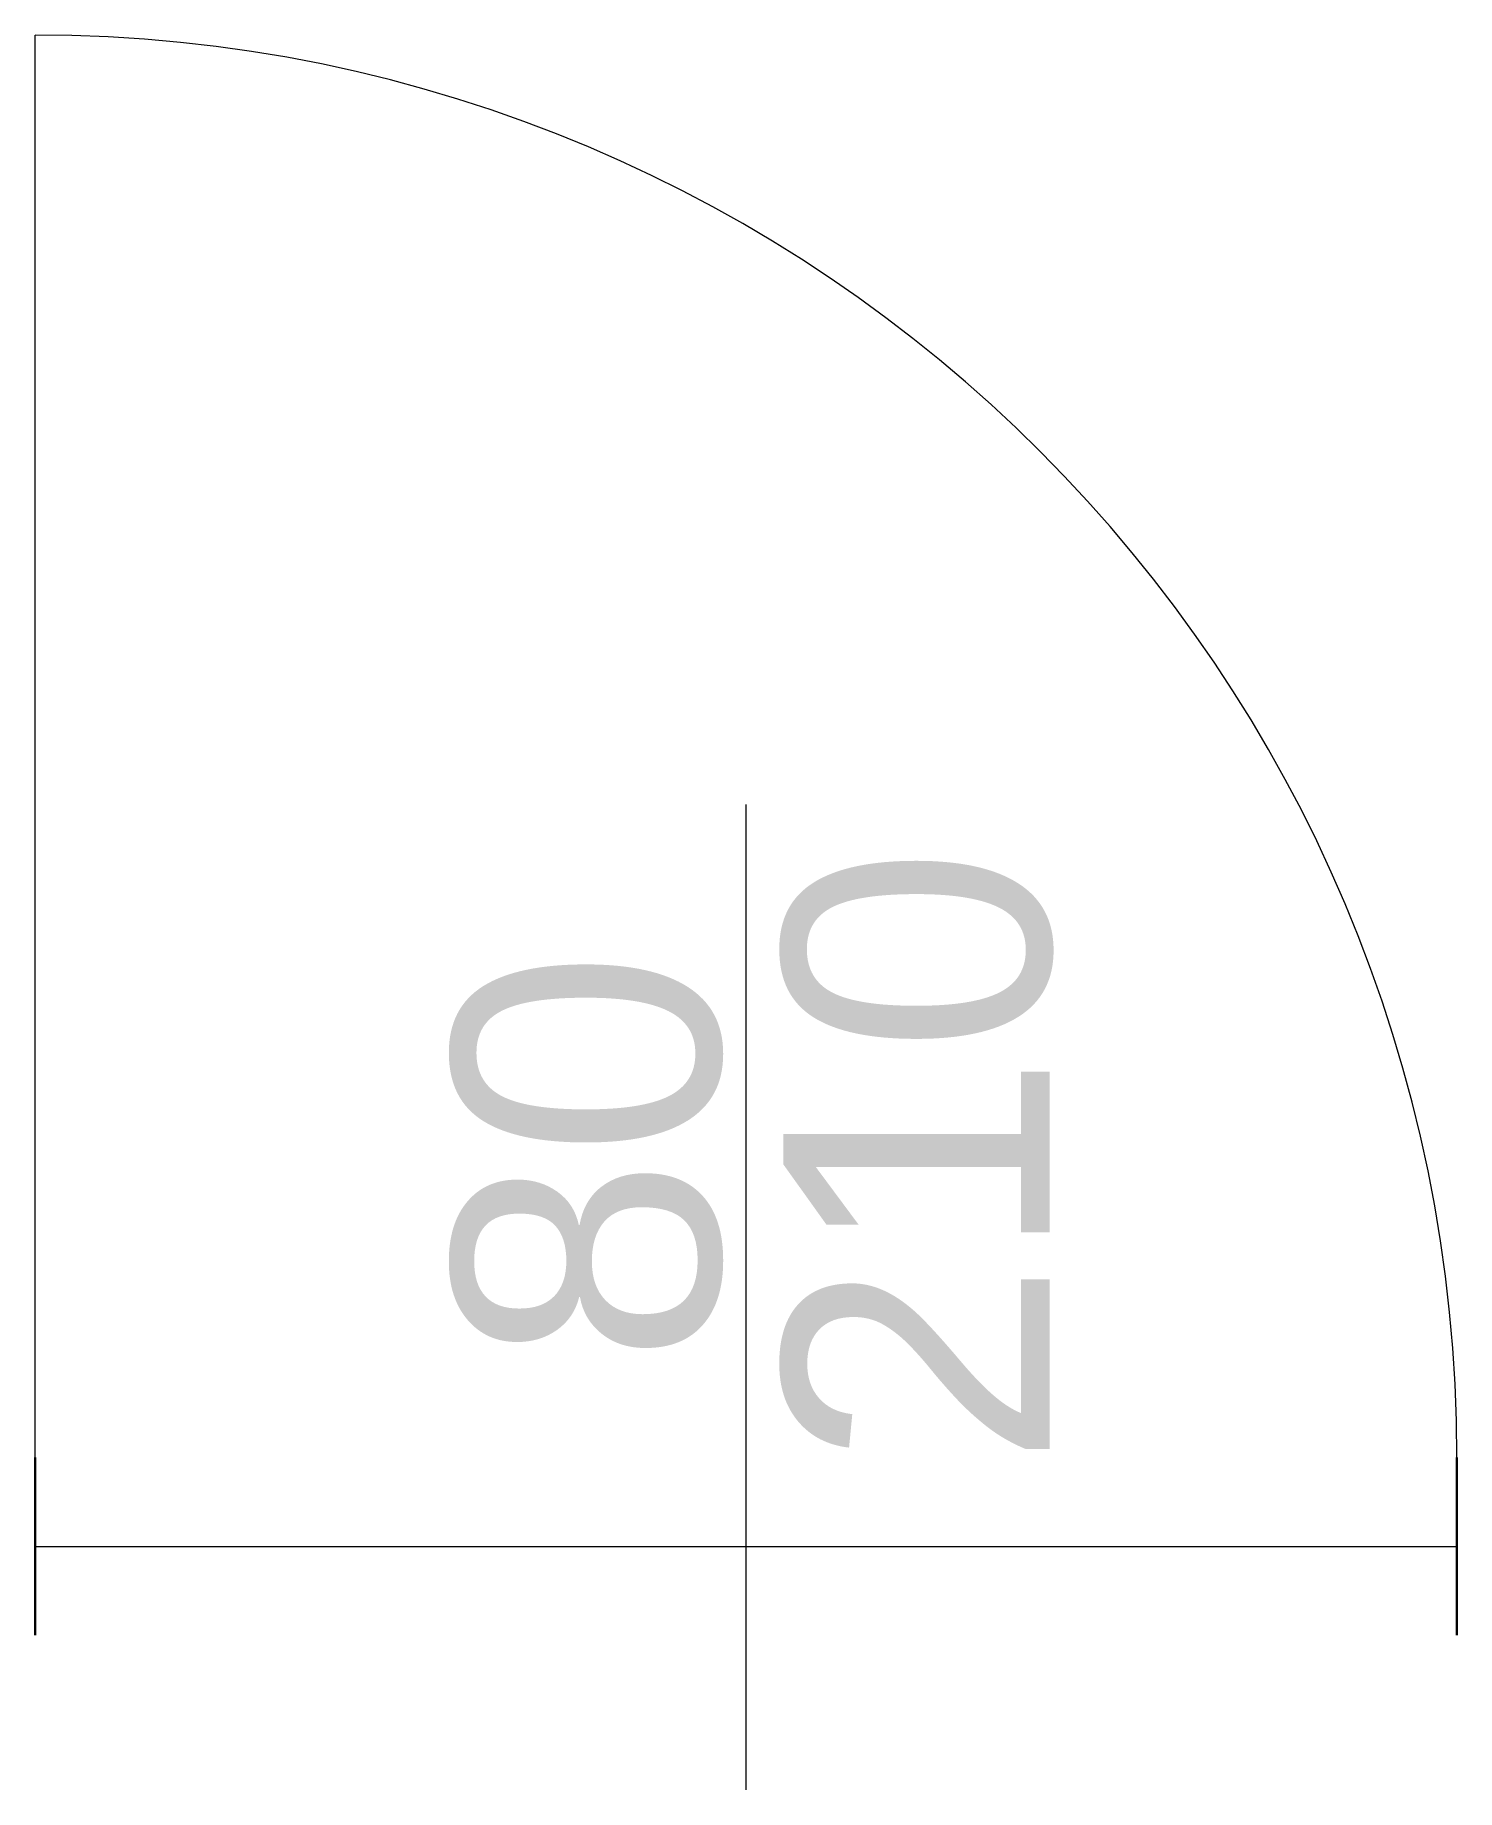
# Model space of a CAD drawing. Header units: millimetres. Extents: x 1753.942 to 1754.742, y 880.068 to 881.055.
import ezdxf
from ezdxf.enums import TextEntityAlignment as Align

# ---------------------------------------------------------------- set-up
doc = ezdxf.new("R2010")
doc.units = ezdxf.units.MM
doc.layers.get('0').update_dxf_attribs({"lineweight": 9})
doc.layers.add('muri sez.', color=7, linetype='Continuous', lineweight=30)
doc.styles.get("Standard").update_dxf_attribs({"font": 'arial.ttf'})

# ---------------------------------------------------------------- blocks, each defined once
blk = doc.blocks.new('*U268')
for p, q in [((0, 0.1), (0, 0.9)), ((0.4, 0.46719), (0.4, -0.08697)), ((0, 0.05), (0.8, 0.05))]:
    blk.add_line(p, q)
blk.add_arc((0, 0.1), 0.8, 360, 90)
at = {"layer": 'muri sez.'}
for p, q in [((0, 0.1), (0, 0)), ((0.8, 0), (0.8, 0.1))]:
    blk.add_line(p, q, dxfattribs=at)
for tag, p in [('210', (0.57095, 0.26898)), ('80', (0.38504, 0.26898))]:
    blk.add_attdef(tag, text='', height=0.15, rotation=90).set_placement(p, align=Align.CENTER)

msp = doc.modelspace()

# ---------------------------------------------------------------- block references
msp.add_blockref('*U268', (1753.94159, 880.15468)).add_auto_attribs({'80': '80', '210': '210'})

doc.saveas('drawing.dxf')
